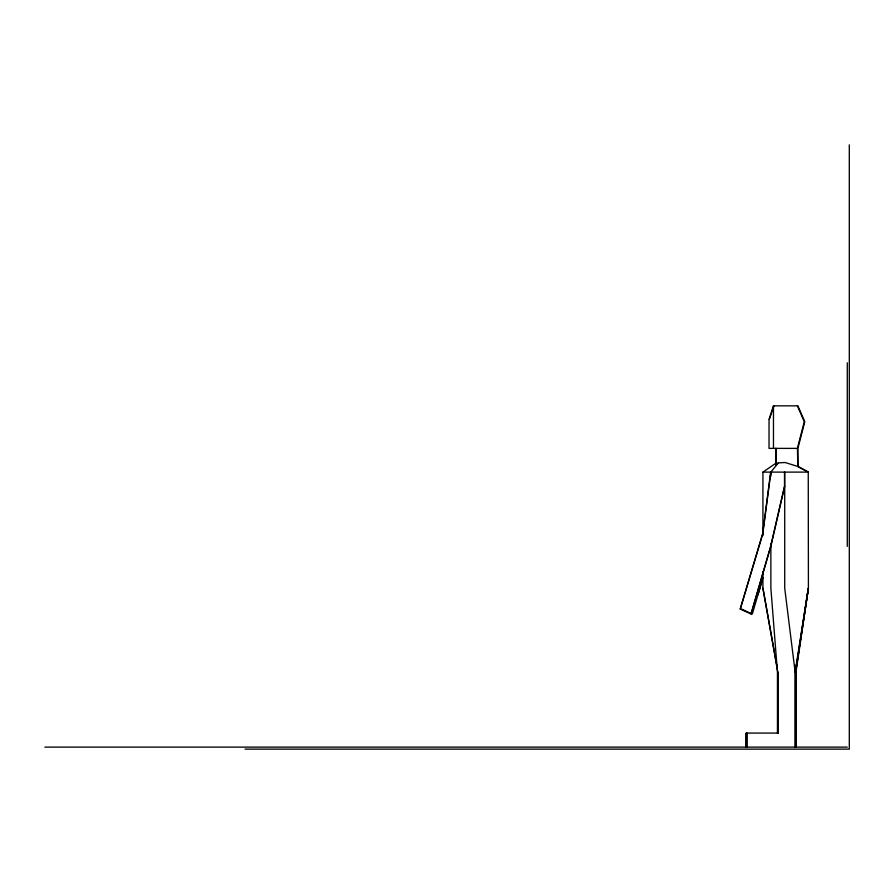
<?xml version="1.0" encoding="UTF-8"?>
<svg xmlns="http://www.w3.org/2000/svg" width="894" height="894" viewBox="0 0 894 894"><rect width="100%" height="100%" fill="white"/><g stroke="black" fill="none" stroke-linecap="round" stroke-linejoin="round"><path stroke-width="1.34" d="M770.673 472.11L762.604 533.83L740.187 609.06L751.049 613.999L770.874 546.234L784.72 486.146M795.984 747.116L795.984 672.076L808.411 588.196L808.254 472.11L797.448 466.366L785.133 462.511L778.294 462.902L770.874 472.11L762.805 533.83L740.277 609.06M795.638 747.116L795.638 672.076L808.411 588.196L795.481 672.076L795.481 747.116M795.146 747.116L795.146 672.076L808.254 588.196M797.392 448.386L804.287 421.722L797.392 405.842M797.839 466.366L797.448 448.386L769.03 448.386L769.03 419.375L773.466 405.842L797.884 405.842L804.779 421.722L797.884 448.386L797.839 466.366L808.411 472.11L762.928 472.11L762.928 535.685M762.895 577.669L752.346 613.999L741.495 609.06M758 594.7L762.247 580.284M769.309 419.375L773.958 405.842M762.928 472.11L775.824 463.271M775.701 448.386L775.701 464.679L778.294 462.902M762.928 571.612L762.928 588.196L774.528 652.832M751.049 613.999L770.673 546.234L784.519 486.146L784.519 472.11M778.283 733.08L746.065 733.08L746.065 747.116M44.856 747.116L847.288 747.116M245.057 749.127L849.3 749.127L849.3 144.873M775.02 655.581L777.21 667.952M762.928 588.196L777.791 672.076L777.791 733.08M795.146 672.076L784.72 588.196L784.72 472.11M795.157 665.203L795.984 672.076M847.288 362.808L847.288 546.368M777.948 672.076L777.948 733.08M777.445 733.08L777.445 672.076L770.874 588.196L770.874 543.496M776.093 448.386L776.093 463.315M773.466 405.842L773.466 448.386M770.874 472.11L770.874 476.223M746.915 733.08L746.915 747.116M746.568 733.08L746.568 747.116M746.412 733.08L746.412 747.116M775.701 464.679A37.906 0.67 -90 0 1 775.981 463.271"/></g></svg>
